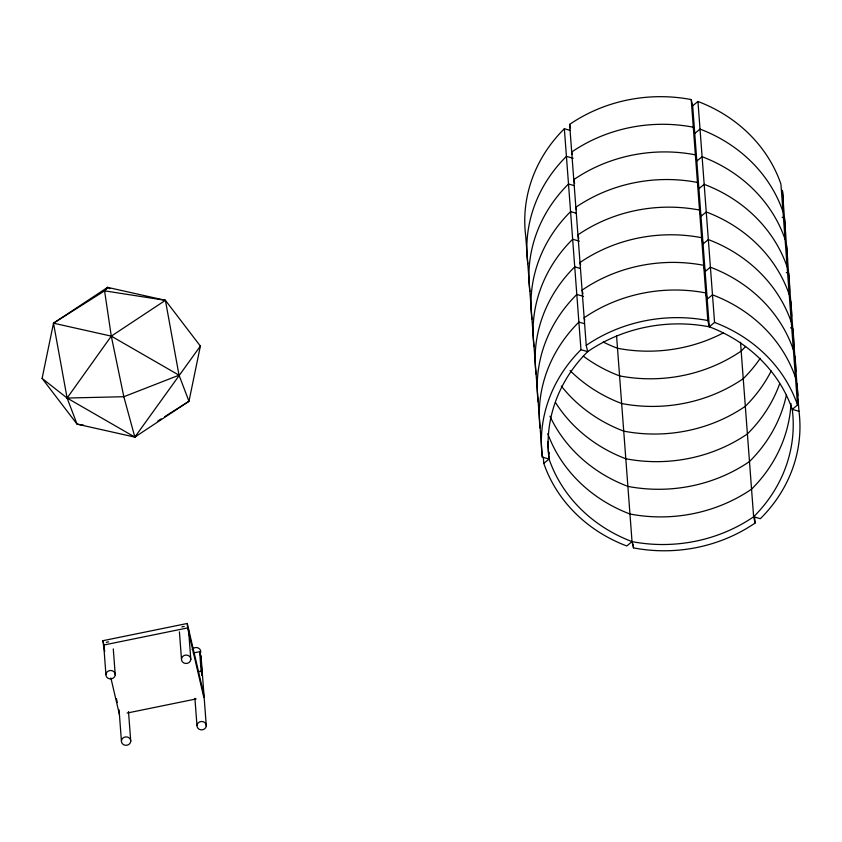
<?xml version="1.0" encoding="UTF-8"?>
<svg xmlns="http://www.w3.org/2000/svg" width="842" height="842" viewBox="0 0 842 842"><rect width="100%" height="100%" fill="white"/><g stroke="black" fill="none" stroke-linecap="round" stroke-linejoin="round"><path stroke-width="1.26" d="M42.1 378.395L53.499 323.181L107.618 287.375L165.411 300.331L200.375 346.073L188.976 401.287L134.846 437.103L77.064 424.147L42.1 378.395L67.107 398.045L134.846 437.103L136.372 435.367M106.103 289.511L107.618 287.375L109.881 288.68M200.375 346.073L134.846 437.103L123.827 396.719L111.291 336.137L104.576 290.848L107.618 287.375M543.322 457.111L543.795 463.395A148.897 134.615 -4.3 0 0 626.764 545.974L632.037 541.616A148.897 134.615 -4.3 0 0 753.632 516.788L760.358 518.693A148.897 134.615 -4.3 0 0 798.984 411.275L792.259 409.38A148.897 134.615 -4.3 0 0 709.29 326.801L692.671 105.829L697.944 101.472A148.897 134.615 -4.3 0 1 780.913 184.061L797.532 405.023L792.259 409.38A148.897 134.615 -4.3 0 1 753.632 516.788L755.085 523.04A148.897 134.615 -4.3 0 1 633.489 547.879L632.037 541.616L616.554 335.716M543.795 463.395L549.068 459.037A148.897 134.615 -4.3 0 1 587.695 351.63L586.232 345.378L569.624 124.406A148.897 134.615 -4.3 0 1 691.219 99.577L692.671 105.829M569.96 130.342L564.351 128.752L580.959 349.725L587.695 351.63A148.897 134.615 -4.3 0 1 709.29 326.801L714.563 322.444L697.944 101.472M164.548 416.758L188.976 401.287L179.03 375.195L165.411 300.331L111.291 336.137L67.107 398.045L77.064 424.147L83.526 425.157M53.499 323.181L111.291 336.137L179.03 375.195L123.827 396.719L67.107 398.045L53.499 323.181L104.576 290.848L165.411 300.331M157.886 420.979L161.211 418.863M104.703 651.466L102.892 640.699L187.271 623.469L203.48 692.924L203.817 697.376L187.608 627.922L187.271 623.469M103.229 645.151L187.608 627.922M193.271 652.982L199.659 651.676L200.712 656.192L202.185 675.694L201.133 671.179L199.659 651.676M198.575 671.695L201.133 671.179M127.11 713.048L196.144 698.944M573.16 158.275L566.424 156.38A148.897 134.615 -4.3 0 0 527.797 263.788M782.207 217.299L784.449 217.931A148.897 134.615 -4.3 0 1 785.365 237.223M574.118 185.587L568.497 183.998A148.897 134.615 -4.3 0 0 529.871 291.416M576.191 213.205L570.581 211.616A148.897 134.615 -4.3 0 0 531.955 319.034M786.354 272.545L788.607 273.176A148.897 134.615 -4.3 0 1 789.512 292.458M579.391 241.138L572.655 239.244A148.897 134.615 -4.3 0 0 534.028 346.651M580.348 268.451L574.728 266.861A148.897 134.615 -4.3 0 0 536.101 374.28M790.512 327.78L792.754 328.422A148.897 134.615 -4.3 0 1 793.669 347.704M583.538 296.384L576.812 294.479A148.897 134.615 -4.3 0 0 538.185 401.897M584.495 323.686L578.886 322.107A148.897 134.615 -4.3 0 0 540.111 428.315M540.259 429.515L542.332 457.143L549.068 459.037A148.897 134.615 -4.3 0 0 632.037 541.616M691.219 99.577L707.827 320.539L709.29 326.801M569.624 124.406L570.497 128.152M572.286 154.528L571.697 152.023A148.897 134.615 -4.3 0 1 693.292 127.195L694.755 133.446L700.028 129.1A148.897 134.615 -4.3 0 1 782.986 211.679M574.654 183.398L573.77 179.651A148.897 134.615 -4.3 0 1 695.366 154.823L696.829 161.075L702.102 156.717A148.897 134.615 -4.3 0 1 785.07 239.296M576.433 209.774L575.854 207.269A148.897 134.615 -4.3 0 1 697.45 182.44L698.902 188.692L704.175 184.335A148.897 134.615 -4.3 0 1 787.144 266.925M578.222 236.139L578.801 238.644M580.591 265.009L580.001 262.515A148.897 134.615 -4.3 0 1 701.596 237.686L703.059 243.938L708.332 239.581A148.897 134.615 -4.3 0 1 791.301 322.16M582.959 293.879L582.085 290.132A148.897 134.615 -4.3 0 1 703.68 265.304L705.133 271.556L710.406 267.198A148.897 134.615 -4.3 0 1 793.374 349.788M584.748 320.255L584.159 317.75A148.897 134.615 -4.3 0 1 705.754 292.921L707.217 299.173L712.49 294.826A148.897 134.615 -4.3 0 1 795.448 377.405M102.892 640.699L104.071 645.751M116.449 698.786L117.333 702.575M110.891 677.989L119.438 714.605M798.984 411.275L782.376 190.313A148.897 134.615 -4.3 0 1 783.344 204.764M754.611 516.767L755.085 523.04M740.507 342.273L753.632 516.788M633.216 544.111L633.489 547.879M547.742 441.461L549.068 459.037M540.164 428.262L525.724 236.17A148.897 134.615 -4.3 0 1 564.351 128.752M201.143 657.392L206.29 725.846A4.673 4.221 -4.3 0 1 199.08 729.246A4.673 4.221 -4.3 0 1 199.522 721.941A4.673 4.221 -4.3 0 1 206.29 725.846M194.923 698.386L196.965 725.509M190.797 659.444A4.673 4.221 -4.3 0 0 184.019 655.539A4.673 4.221 -4.3 0 0 183.577 662.843A4.673 4.221 -4.3 0 0 190.797 659.444L188.65 630.879A4.673 4.221 -4.3 0 0 188.145 628.742M179.42 631.847L181.472 659.107M128.5 711.564L130.742 741.265A4.673 4.221 -4.3 0 1 123.521 744.675A4.673 4.221 -4.3 0 1 123.963 737.36A4.673 4.221 -4.3 0 1 130.742 741.265M119.069 709.795L121.416 740.939M113.291 648.908L115.238 674.863A4.673 4.221 -4.3 0 1 108.029 678.273A4.673 4.221 -4.3 0 1 108.471 670.958A4.673 4.221 -4.3 0 1 115.238 674.863M103.776 645.982L105.924 674.537M723.415 332.853A148.897 134.615 -4.3 0 1 617.502 348.272A148.897 134.615 -4.3 0 1 603.167 341.999M760.242 358.324A148.897 134.615 -4.3 0 1 743.244 378.69A148.897 134.615 -4.3 0 1 621.649 403.518A148.897 134.615 -4.3 0 1 570.055 370.575M786.523 245.559A148.897 134.615 -4.3 0 1 787.502 260.01M745.591 346.483A148.897 134.615 -4.3 0 1 741.171 351.061A148.897 134.615 -4.3 0 1 619.575 375.89A148.897 134.615 -4.3 0 1 583.327 356.166M561.319 386.068A148.897 134.615 -4.3 0 0 623.733 431.136A148.897 134.615 -4.3 0 0 745.317 406.307A148.897 134.615 -4.3 0 0 771.209 370.943M577.928 234.886A148.897 134.615 -4.3 0 1 699.523 210.058L700.986 216.31L706.259 211.963A148.897 134.615 -4.3 0 1 789.217 294.542M790.68 300.794A148.897 134.615 -4.3 0 1 791.659 316.455M790.985 403.465A148.897 134.615 -4.3 0 1 751.548 489.17A148.897 134.615 -4.3 0 1 629.953 513.999A148.897 134.615 -4.3 0 1 547.805 433.704M786.386 395.056A148.897 134.615 -4.3 0 1 749.475 461.553A148.897 134.615 -4.3 0 1 627.879 486.381A148.897 134.615 -4.3 0 1 549.942 416.211M796.911 383.657A148.897 134.615 -4.3 0 1 797.837 395.698M797.89 399.318A148.897 134.615 -4.3 0 1 797.827 402.95M794.837 356.04A148.897 134.615 -4.3 0 1 795.806 371.701M586.232 345.378A148.897 134.615 -4.3 0 1 707.827 320.539M549.479 453.659A148.897 134.615 -4.3 0 1 548.352 451.48M542.332 457.143A148.897 134.615 -4.3 0 1 580.959 349.725M714.563 322.444A148.897 134.615 -4.3 0 1 797.532 405.023M779.629 383.868A148.897 134.615 -4.3 0 1 747.401 433.925A148.897 134.615 -4.3 0 1 625.806 458.753A148.897 134.615 -4.3 0 1 555.531 402.571M199.954 654.35A4.673 4.221 -4.3 0 1 200.922 658.476M181.872 626.974A4.673 4.221 -4.3 0 1 184.24 626.49M192.155 649.498A4.673 4.221 -4.3 0 1 198.617 648.172A4.673 4.221 -4.3 0 1 199.975 654.002M103.861 647.077A4.673 4.221 -4.3 0 1 103.998 644.888M106.324 642.404A4.673 4.221 -4.3 0 1 108.681 641.92"/></g></svg>
